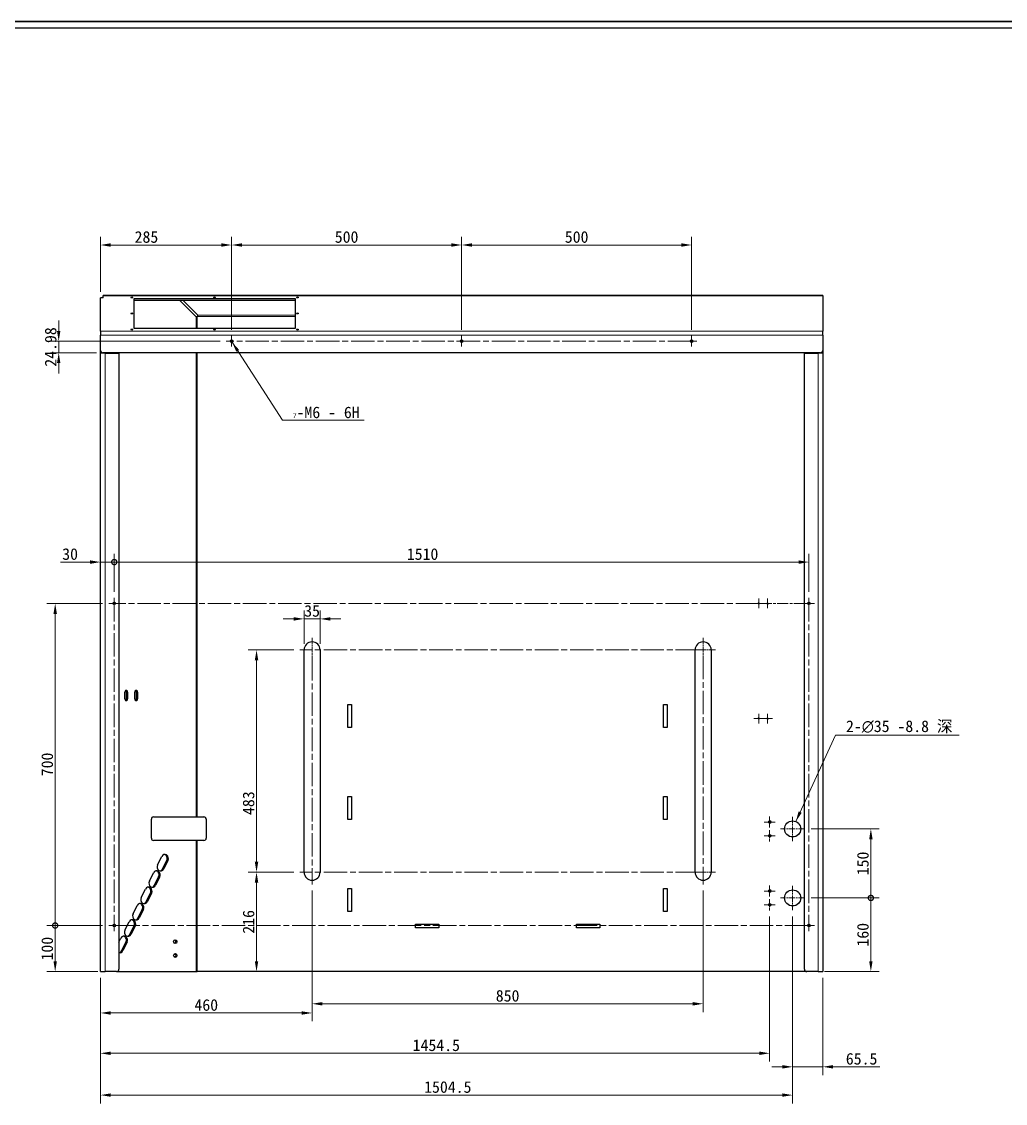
# Model space of a CAD drawing. Header units: millimetres. Extents: x 54 to 7520, y 49 to 5297.
# Drawn here: x 1832 to 3970, y 2945 to 5297 of the extents above; entities that cross this region are included whole.
import ezdxf
from ezdxf.enums import TextEntityAlignment as Align

# ---------------------------------------------------------------- set-up
doc = ezdxf.new("R2010")
doc.units = ezdxf.units.MM
doc.header["$LTSCALE"] = 9
doc.linetypes.add('CHAIN', pattern=[0.3543, 0.2362, -0.0295, 0.0591, -0.0295])
for name, color, linetype, lineweight, true_color in [('中心标记 (ISO)', 1, 'CHAIN', 18, 0xff0000), ('尺寸 (ISO)', 7, 'Continuous', 18, 0x008000), ('符号 (ISO)', 7, 'Continuous', 18, 0x008000)]:
    doc.layers.add(name, color=color, linetype=linetype, lineweight=lineweight, true_color=true_color)
for name, color, linetype, lineweight in [('可见 (ISO)', 7, 'Continuous', 25), ('可见窄的 (ISO)', 7, 'Continuous', 18), ('图框 (ISO)', 7, 'Continuous', 35)]:
    doc.layers.add(name, color=color, linetype=linetype, lineweight=lineweight)
doc.styles.get("Standard").update_dxf_attribs({"font": 'simfang.ttf'})
doc.styles.add('最新国标', font='simfang.ttf')
doc.dimstyles.new('默认 (GB)', dxfattribs={"dimscale": 9, "dimtxt": 2.8, "dimasz": 2.5, "dimexe": 2, "dimexo": 1.5, "dimgap": 0.5, "dimtad": 1, "dimtoh": 1, "dimdsep": 46, "dimtxsty": '最新国标', "dimcen": 0.09, "dimdle": 10, "dimclrd": 256, "dimclre": 256, "dimclrt": 256, "dimazin": 2, "dimtfac": 0.535714, "dimtdec": 3, "dimtmove": 0, "dimatfit": 3, "dimfxl": 0, "dimtolj": 1, "dimlwd": -1, "dimlwe": -1, "dimarcsym": 0})
doc.dimstyles.new('默认 (GB)$7', dxfattribs={"dimscale": 9, "dimtxt": 2.8, "dimasz": 2.5, "dimexe": 2, "dimexo": 1.5, "dimgap": 0.5, "dimtad": 1, "dimtoh": 1, "dimdsep": 46, "dimtxsty": '最新国标', "dimcen": 0.09, "dimdle": 10, "dimclrd": 256, "dimclre": 256, "dimclrt": 256, "dimazin": 2, "dimtfac": 0.535714, "dimtdec": 3, "dimtmove": 0, "dimatfit": 3, "dimfxl": 0, "dimtolj": 1, "dimlwd": -1, "dimlwe": -1, "dimarcsym": 0})

# ---------------------------------------------------------------- blocks, each defined once
blk = doc.blocks.new('图框 最新国标')
at = {"layer": '图框 (ISO)'}
blk.add_line((6, 588.5), (835.5, 588.5), dxfattribs=at)
at = {"layer": '图框 (ISO)', "color": 7, "linetype": 'Continuous', "lineweight": 25}
blk.add_line((18, 587), (834, 587), dxfattribs=at)
blk.add_line((18, 587), (834, 587), dxfattribs=at)
at = {"layer": '图框 (ISO)', "lineweight": 30}
blk.add_attdef('零件代号', text='', height=2.5, rotation=180, dxfattribs=at).set_placement((35.5, 583), align=Align.MIDDLE_CENTER)
blk = doc.blocks.new('*D7')
at = {"layer": 'Defpoints', "color": 0, "transparency": 16777216}
for p in [(2462.8, 3421.4), (2002.8, 3231.9), (2462.8, 3141.9)]:
    blk.add_point(p, dxfattribs=at)
at = {"layer": '尺寸 (ISO)', "color": 116, "true_color": 0x00803f, "transparency": 16777216}
for p, q in [((2462.8, 3407.9), (2462.8, 3123.9)), ((2002.8, 3218.4), (2002.8, 3123.9)), ((2025.3, 3141.9), (2440.3, 3141.9))]:
    blk.add_line(p, q, dxfattribs=at)
for points in [[(2025.3, 3145.6), (2025.3, 3138.1), (2002.8, 3141.9)], [(2440.3, 3145.6), (2440.3, 3138.1), (2462.8, 3141.9)]]:
    blk.add_solid(points, dxfattribs=at)
at = {"layer": '尺寸 (ISO)', "transparency": 16777216, "insert": (2232.8, 3159.1), "char_height": 25.2, "attachment_point": 5, "style": '最新国标'}
blk.add_mtext('\\A1;460', dxfattribs=at)
blk = doc.blocks.new('*D8')
at = {"layer": 'Defpoints', "color": 0, "transparency": 16777216}
for p in [(2462.8, 3421.4), (3312.8, 3421.4), (3312.8, 3161.9)]:
    blk.add_point(p, dxfattribs=at)
at = {"layer": '尺寸 (ISO)', "color": 116, "true_color": 0x00803f, "transparency": 16777216}
for p, q in [((2462.8, 3407.9), (2462.8, 3143.9)), ((3312.8, 3407.9), (3312.8, 3143.9)), ((2485.3, 3161.9), (3290.3, 3161.9))]:
    blk.add_line(p, q, dxfattribs=at)
for points in [[(2485.3, 3165.6), (2485.3, 3158.1), (2462.8, 3161.9)], [(3290.3, 3165.6), (3290.3, 3158.1), (3312.8, 3161.9)]]:
    blk.add_solid(points, dxfattribs=at)
at = {"layer": '尺寸 (ISO)', "transparency": 16777216, "insert": (2887.8, 3179.1), "char_height": 25.2, "attachment_point": 5, "style": '最新国标'}
blk.add_mtext('\\A1;850', dxfattribs=at)
blk = doc.blocks.new('*D9')
at = {"layer": 'Defpoints', "color": 0, "transparency": 16777216}
for p in [(3457.3, 3364.9), (2002.8, 3231.9), (3457.3, 3054.3)]:
    blk.add_point(p, dxfattribs=at)
at = {"layer": '尺寸 (ISO)', "color": 116, "true_color": 0x00803f, "transparency": 16777216}
for p, q in [((3457.3, 3351.4), (3457.3, 3036.3)), ((2002.8, 3218.4), (2002.8, 3036.3)), ((2025.3, 3054.3), (3434.8, 3054.3))]:
    blk.add_line(p, q, dxfattribs=at)
for points in [[(2025.3, 3058), (2025.3, 3050.5), (2002.8, 3054.3)], [(3434.8, 3058), (3434.8, 3050.5), (3457.3, 3054.3)]]:
    blk.add_solid(points, dxfattribs=at)
at = {"layer": '尺寸 (ISO)', "transparency": 16777216, "insert": (2732.8, 3071.6), "char_height": 25.2, "attachment_point": 5, "style": '最新国标'}
blk.add_mtext('\\A1;1454.5', dxfattribs=at)
blk = doc.blocks.new('*D10')
at = {"layer": 'Defpoints', "color": 0, "transparency": 16777216}
for p in [(3507.3, 3365.4), (2002.8, 3231.9), (3507.3, 2963.4)]:
    blk.add_point(p, dxfattribs=at)
at = {"layer": '尺寸 (ISO)', "color": 116, "true_color": 0x00803f, "transparency": 16777216}
for p, q in [((3507.3, 3351.9), (3507.3, 2945.4)), ((2002.8, 3218.4), (2002.8, 2945.4)), ((2025.3, 2963.4), (3484.8, 2963.4))]:
    blk.add_line(p, q, dxfattribs=at)
for points in [[(2025.3, 2967.2), (2025.3, 2959.7), (2002.8, 2963.4)], [(3484.8, 2967.2), (3484.8, 2959.7), (3507.3, 2963.4)]]:
    blk.add_solid(points, dxfattribs=at)
at = {"layer": '尺寸 (ISO)', "transparency": 16777216, "insert": (2757.8, 2980.8), "char_height": 25.2, "attachment_point": 5, "style": '最新国标'}
blk.add_mtext('\\A1;1504.5', dxfattribs=at)
blk = doc.blocks.new('*D11')
at = {"layer": 'Defpoints', "color": 0, "transparency": 16777216}
for p in [(2342.1, 3930.9), (2436.3, 3930.9), (2436.3, 3447.9)]:
    blk.add_point(p, dxfattribs=at)
at = {"layer": '尺寸 (ISO)', "color": 116, "true_color": 0x00803f, "transparency": 16777216}
for p, q in [((2422.8, 3930.9), (2324.1, 3930.9)), ((2342.1, 3470.4), (2342.1, 3908.4)), ((2422.8, 3447.9), (2324.1, 3447.9))]:
    blk.add_line(p, q, dxfattribs=at)
for points in [[(2338.3, 3908.4), (2345.8, 3908.4), (2342.1, 3930.9)], [(2338.3, 3470.4), (2345.8, 3470.4), (2342.1, 3447.9)]]:
    blk.add_solid(points, dxfattribs=at)
at = {"layer": '尺寸 (ISO)', "transparency": 16777216, "insert": (2324.8, 3597.9), "char_height": 25.2, "attachment_point": 5, "rotation": 90, "style": '最新国标'}
blk.add_mtext('\\A1;483', dxfattribs=at)
blk = doc.blocks.new('*D12')
at = {"layer": 'Defpoints', "color": 0, "transparency": 16777216}
for p in [(2480.3, 3998.4), (2445.3, 3930.9), (2480.3, 3930.9)]:
    blk.add_point(p, dxfattribs=at)
at = {"layer": '尺寸 (ISO)', "color": 116, "true_color": 0x00803f, "transparency": 16777216}
for p, q in [((2422.8, 3998.4), (2400.3, 3998.4)), ((2445.3, 3944.4), (2445.3, 4016.4)), ((2445.3, 3998.4), (2480.3, 3998.4)), ((2480.3, 3944.4), (2480.3, 4016.4)), ((2502.8, 3998.4), (2525.3, 3998.4))]:
    blk.add_line(p, q, dxfattribs=at)
for points in [[(2422.8, 4002.1), (2422.8, 3994.6), (2445.3, 3998.4)], [(2502.8, 4002.1), (2502.8, 3994.6), (2480.3, 3998.4)]]:
    blk.add_solid(points, dxfattribs=at)
at = {"layer": '尺寸 (ISO)', "transparency": 16777216, "insert": (2462.8, 4015.6), "char_height": 25.2, "attachment_point": 5, "style": '最新国标'}
blk.add_mtext('\\A1;35', dxfattribs=at)
blk = doc.blocks.new('_DotSmall')
at = {"color": 0, "linetype": 'ByBlock', "const_width": 0.5}
blk.add_lwpolyline([(-0.0625, 0, 1), (0.0625, 0, 1)], format="xyb", close=True, dxfattribs=at)
blk = doc.blocks.new('*D21')
at = {"layer": 'Defpoints', "color": 0, "transparency": 16777216}
for p in [(3533.8, 3391.9), (3677.3, 3391.9), (3562.8, 3231.9)]:
    blk.add_point(p, dxfattribs=at)
at = {"layer": '尺寸 (ISO)', "color": 116, "true_color": 0x00803f, "transparency": 16777216}
for p, q in [((3547.3, 3391.9), (3695.3, 3391.9)), ((3677.3, 3254.4), (3677.3, 3391.9)), ((3576.3, 3231.9), (3695.3, 3231.9))]:
    blk.add_line(p, q, dxfattribs=at)
blk.add_solid([(3673.6, 3254.4), (3681.1, 3254.4), (3677.3, 3231.9)], dxfattribs=at)
at = {"layer": '尺寸 (ISO)', "color": 116, "true_color": 0x00803f, "transparency": 16777216, "xscale": 22.5, "yscale": 22.5, "zscale": 22.5, "rotation": 90}
blk.add_blockref('_DotSmall', (3677.3, 3391.9), dxfattribs=at)
at = {"layer": '尺寸 (ISO)', "transparency": 16777216, "insert": (3660.1, 3311.9), "char_height": 25.2, "attachment_point": 5, "rotation": 90, "style": '最新国标'}
blk.add_mtext('\\A1;160', dxfattribs=at)
blk = doc.blocks.new('*D23')
at = {"layer": 'Defpoints', "color": 0, "transparency": 16777216}
for p in [(3533.8, 3541.9), (3677.3, 3541.9), (3533.8, 3391.9)]:
    blk.add_point(p, dxfattribs=at)
at = {"layer": '尺寸 (ISO)', "color": 116, "true_color": 0x00803f, "transparency": 16777216}
for p, q in [((3547.3, 3541.9), (3695.3, 3541.9)), ((3677.3, 3391.9), (3677.3, 3519.4)), ((3547.3, 3391.9), (3695.3, 3391.9))]:
    blk.add_line(p, q, dxfattribs=at)
blk.add_solid([(3673.6, 3519.4), (3681.1, 3519.4), (3677.3, 3541.9)], dxfattribs=at)
at = {"layer": '尺寸 (ISO)', "color": 116, "true_color": 0x00803f, "transparency": 16777216, "xscale": 22.5, "yscale": 22.5, "zscale": 22.5, "rotation": 270}
blk.add_blockref('_DotSmall', (3677.3, 3391.9), dxfattribs=at)
at = {"layer": '尺寸 (ISO)', "transparency": 16777216, "insert": (3660.1, 3466.9), "char_height": 25.2, "attachment_point": 5, "rotation": 90, "style": '最新国标'}
blk.add_mtext('\\A1;150', dxfattribs=at)
blk = doc.blocks.new('*D24')
at = {"layer": 'Defpoints', "color": 0, "transparency": 16777216}
for p in [(3507.3, 3365.4), (3572.8, 3231.9), (3572.8, 3024.9)]:
    blk.add_point(p, dxfattribs=at)
at = {"layer": '尺寸 (ISO)', "color": 116, "true_color": 0x00803f, "transparency": 16777216}
for p, q in [((3507.3, 3351.9), (3507.3, 3006.9)), ((3572.8, 3218.4), (3572.8, 3006.9)), ((3484.8, 3024.9), (3462.3, 3024.9)), ((3507.3, 3024.9), (3572.8, 3024.9)), ((3595.3, 3024.9), (3696.5, 3024.9))]:
    blk.add_line(p, q, dxfattribs=at)
for points in [[(3484.8, 3028.6), (3484.8, 3021.1), (3507.3, 3024.9)], [(3595.3, 3028.6), (3595.3, 3021.1), (3572.8, 3024.9)]]:
    blk.add_solid(points, dxfattribs=at)
at = {"layer": '尺寸 (ISO)', "transparency": 16777216, "insert": (3657.2, 3042.2), "char_height": 25.2, "attachment_point": 5, "style": '最新国标'}
blk.add_mtext('\\A1;65.5', dxfattribs=at)
blk = doc.blocks.new('*D51')
at = {"layer": 'Defpoints', "color": 0, "transparency": 16777216}
for p in [(2787.8, 4811), (2287.8, 4613.4), (2787.8, 4613.4)]:
    blk.add_point(p, dxfattribs=at)
at = {"layer": '尺寸 (ISO)', "color": 116, "true_color": 0x00803f, "transparency": 16777216}
for p, q in [((2287.8, 4626.9), (2287.8, 4829)), ((2787.8, 4626.9), (2787.8, 4829)), ((2310.3, 4811), (2765.3, 4811))]:
    blk.add_line(p, q, dxfattribs=at)
for points in [[(2310.3, 4814.8), (2310.3, 4807.3), (2287.8, 4811)], [(2765.3, 4814.8), (2765.3, 4807.3), (2787.8, 4811)]]:
    blk.add_solid(points, dxfattribs=at)
at = {"layer": '尺寸 (ISO)', "transparency": 16777216, "insert": (2537.8, 4828.3), "char_height": 25.2, "attachment_point": 5, "style": '最新国标'}
blk.add_mtext('\\A1;500', dxfattribs=at)
blk = doc.blocks.new('*D52')
at = {"layer": 'Defpoints', "color": 0, "transparency": 16777216}
for p in [(3287.8, 4811), (2787.8, 4624), (3287.8, 4613.4)]:
    blk.add_point(p, dxfattribs=at)
at = {"layer": '尺寸 (ISO)', "color": 116, "true_color": 0x00803f, "transparency": 16777216}
for p, q in [((2787.8, 4637.5), (2787.8, 4829)), ((3287.8, 4626.9), (3287.8, 4829)), ((2810.3, 4811), (3265.3, 4811))]:
    blk.add_line(p, q, dxfattribs=at)
for points in [[(2810.3, 4814.8), (2810.3, 4807.3), (2787.8, 4811)], [(3265.3, 4814.8), (3265.3, 4807.3), (3287.8, 4811)]]:
    blk.add_solid(points, dxfattribs=at)
at = {"layer": '尺寸 (ISO)', "transparency": 16777216, "insert": (3037.8, 4828.3), "char_height": 25.2, "attachment_point": 5, "style": '最新国标'}
blk.add_mtext('\\A1;500', dxfattribs=at)
blk = doc.blocks.new('*D53')
at = {"layer": 'Defpoints', "color": 0, "transparency": 16777216}
for p in [(2287.8, 4811), (2002.8, 4696.1), (2287.8, 4613.4)]:
    blk.add_point(p, dxfattribs=at)
at = {"layer": '尺寸 (ISO)', "color": 116, "true_color": 0x00803f, "transparency": 16777216}
for p, q in [((2002.8, 4709.6), (2002.8, 4829)), ((2287.8, 4626.9), (2287.8, 4829)), ((2025.3, 4811), (2265.3, 4811))]:
    blk.add_line(p, q, dxfattribs=at)
for points in [[(2025.3, 4814.8), (2025.3, 4807.3), (2002.8, 4811)], [(2265.3, 4814.8), (2265.3, 4807.3), (2287.8, 4811)]]:
    blk.add_solid(points, dxfattribs=at)
at = {"layer": '尺寸 (ISO)', "transparency": 16777216, "insert": (2102.8, 4828.3), "char_height": 25.2, "attachment_point": 5, "style": '最新国标'}
blk.add_mtext('\\A1;285', dxfattribs=at)
blk = doc.blocks.new('*D54')
at = {"layer": 'Defpoints', "color": 0, "transparency": 16777216}
for p in [(2276.4, 4601.9), (1912.1, 4576.9), (2007.8, 4576.9)]:
    blk.add_point(p, dxfattribs=at)
at = {"layer": '尺寸 (ISO)', "color": 116, "true_color": 0x00803f, "transparency": 16777216}
for p, q in [((1912.1, 4624.4), (1912.1, 4646.9)), ((2262.9, 4601.9), (1894.1, 4601.9)), ((1912.1, 4601.9), (1912.1, 4576.9)), ((1994.3, 4576.9), (1894.1, 4576.9)), ((1912.1, 4554.4), (1912.1, 4531.9))]:
    blk.add_line(p, q, dxfattribs=at)
for points in [[(1908.3, 4624.4), (1915.8, 4624.4), (1912.1, 4601.9)], [(1908.3, 4554.4), (1915.8, 4554.4), (1912.1, 4576.9)]]:
    blk.add_solid(points, dxfattribs=at)
at = {"layer": '尺寸 (ISO)', "transparency": 16777216, "insert": (1894.7, 4589.4), "char_height": 25.2, "attachment_point": 5, "rotation": 90, "style": '最新国标'}
blk.add_mtext('\\A1;24.98', dxfattribs=at)
blk = doc.blocks.new('*D87')
at = {"layer": 'Defpoints', "color": 0, "transparency": 16777216}
for p in [(1904.4, 3331.9), (2020.8, 3331.9), (2010.3, 3231.9)]:
    blk.add_point(p, dxfattribs=at)
at = {"layer": '尺寸 (ISO)', "color": 116, "true_color": 0x00803f, "transparency": 16777216}
for p, q in [((2007.3, 3331.9), (1886.4, 3331.9)), ((1904.4, 3254.4), (1904.4, 3331.9)), ((1996.8, 3231.9), (1886.4, 3231.9))]:
    blk.add_line(p, q, dxfattribs=at)
blk.add_solid([(1900.7, 3254.4), (1908.2, 3254.4), (1904.4, 3231.9)], dxfattribs=at)
at = {"layer": '尺寸 (ISO)', "color": 116, "true_color": 0x00803f, "transparency": 16777216, "xscale": 22.5, "yscale": 22.5, "zscale": 22.5, "rotation": 90}
blk.add_blockref('_DotSmall', (1904.4, 3331.9), dxfattribs=at)
at = {"layer": '尺寸 (ISO)', "transparency": 16777216, "insert": (1887.2, 3281.7), "char_height": 25.2, "attachment_point": 5, "rotation": 90, "style": '最新国标'}
blk.add_mtext('\\A1;100', dxfattribs=at)
blk = doc.blocks.new('*D88')
at = {"layer": 'Defpoints', "color": 0, "transparency": 16777216}
for p in [(1904.4, 4031.9), (2020.8, 4031.9), (2020.8, 3331.9)]:
    blk.add_point(p, dxfattribs=at)
at = {"layer": '尺寸 (ISO)', "color": 116, "true_color": 0x00803f, "transparency": 16777216}
for p, q in [((2007.3, 4031.9), (1886.4, 4031.9)), ((1904.4, 3331.9), (1904.4, 4009.4)), ((2007.3, 3331.9), (1886.4, 3331.9))]:
    blk.add_line(p, q, dxfattribs=at)
blk.add_solid([(1900.7, 4009.4), (1908.2, 4009.4), (1904.4, 4031.9)], dxfattribs=at)
at = {"layer": '尺寸 (ISO)', "color": 116, "true_color": 0x00803f, "transparency": 16777216, "xscale": 22.5, "yscale": 22.5, "zscale": 22.5, "rotation": 270}
blk.add_blockref('_DotSmall', (1904.4, 3331.9), dxfattribs=at)
at = {"layer": '尺寸 (ISO)', "transparency": 16777216, "insert": (1887.2, 3682.1), "char_height": 25.2, "attachment_point": 5, "rotation": 90, "style": '最新国标'}
blk.add_mtext('\\A1;700', dxfattribs=at)
blk = doc.blocks.new('*D89')
at = {"layer": 'Defpoints', "color": 0, "transparency": 16777216}
for p in [(2002.8, 4575.9), (2032.8, 4121.9), (2032.8, 4043.9)]:
    blk.add_point(p, dxfattribs=at)
at = {"layer": '尺寸 (ISO)', "color": 116, "true_color": 0x00803f, "transparency": 16777216}
for p, q in [((2032.8, 4057.4), (2032.8, 4139.9)), ((1980.3, 4121.9), (1916, 4121.9)), ((2032.8, 4121.9), (2002.8, 4121.9)), ((2032.8, 4121.9), (2077.8, 4121.9))]:
    blk.add_line(p, q, dxfattribs=at)
blk.add_solid([(1980.3, 4125.6), (1980.3, 4118.1), (2002.8, 4121.9)], dxfattribs=at)
at = {"layer": '尺寸 (ISO)', "color": 116, "true_color": 0x00803f, "transparency": 16777216, "xscale": 22.5, "yscale": 22.5, "zscale": 22.5, "rotation": 180}
blk.add_blockref('_DotSmall', (2032.8, 4121.9), dxfattribs=at)
at = {"layer": '尺寸 (ISO)', "transparency": 16777216, "insert": (1936.9, 4139.1), "char_height": 25.2, "attachment_point": 5, "style": '最新国标'}
blk.add_mtext('\\A1;30', dxfattribs=at)
blk = doc.blocks.new('*D90')
at = {"layer": 'Defpoints', "color": 0, "transparency": 16777216}
for p in [(3542.8, 4121.9), (2032.8, 4043.9), (3542.8, 4043.9)]:
    blk.add_point(p, dxfattribs=at)
at = {"layer": '尺寸 (ISO)', "color": 116, "true_color": 0x00803f, "transparency": 16777216}
for p, q in [((2032.8, 4057.4), (2032.8, 4139.9)), ((3542.8, 4057.4), (3542.8, 4139.9)), ((2032.8, 4121.9), (3520.3, 4121.9))]:
    blk.add_line(p, q, dxfattribs=at)
blk.add_solid([(3520.3, 4125.6), (3520.3, 4118.1), (3542.8, 4121.9)], dxfattribs=at)
at = {"layer": '尺寸 (ISO)', "color": 116, "true_color": 0x00803f, "transparency": 16777216, "xscale": 22.5, "yscale": 22.5, "zscale": 22.5, "rotation": 180}
blk.add_blockref('_DotSmall', (2032.8, 4121.9), dxfattribs=at)
at = {"layer": '尺寸 (ISO)', "transparency": 16777216, "insert": (2703, 4139.1), "char_height": 25.2, "attachment_point": 5, "style": '最新国标'}
blk.add_mtext('\\A1;1510', dxfattribs=at)
blk = doc.blocks.new('*D122')
at = {"layer": 'Defpoints', "color": 0, "transparency": 16777216}
for p in [(2342.1, 3447.9), (2436.3, 3447.9), (2342.1, 3231.9)]:
    blk.add_point(p, dxfattribs=at)
at = {"layer": '尺寸 (ISO)', "color": 116, "true_color": 0x00803f, "transparency": 16777216}
for p, q in [((2422.8, 3447.9), (2324.1, 3447.9)), ((2342.1, 3254.4), (2342.1, 3425.4))]:
    blk.add_line(p, q, dxfattribs=at)
for points in [[(2338.3, 3425.4), (2345.8, 3425.4), (2342.1, 3447.9)], [(2338.3, 3254.4), (2345.8, 3254.4), (2342.1, 3231.9)]]:
    blk.add_solid(points, dxfattribs=at)
at = {"layer": '尺寸 (ISO)', "transparency": 16777216, "insert": (2324.8, 3339.9), "char_height": 25.2, "attachment_point": 5, "rotation": 90, "style": '最新国标'}
blk.add_mtext('\\A1;216', dxfattribs=at)

msp = doc.modelspace()

# ---------------------------------------------------------------- linework, layer by layer
at = {"layer": '中心标记 (ISO)', "ltscale": 2.829405}
for p, q in [((2287.8228, 4613.3581), (2287.8228, 4590.4411)), ((2787.8228, 4613.3581), (2787.8228, 4590.4411)), ((3287.8228, 4613.3581), (3287.8228, 4590.4411)), ((2799.2813, 4601.8996), (2776.3643, 4601.8996)), ((3299.2813, 4601.8996), (3276.3643, 4601.8996))]:
    msp.add_line(p, q, dxfattribs=at)
at = {"layer": '中心标记 (ISO)', "ltscale": 23.990969}
for p, q in [((3287.1054, 4601.8996), (2276.3643, 4601.8996)), ((2032.8228, 4043.8996), (2032.8228, 3327.6334)), ((3542.8229, 4043.8996), (3542.8229, 3339.6488)), ((3434.6459, 4031.8996), (2020.8228, 4031.8996)), ((3304.0455, 3930.8996), (2436.3229, 3930.8996)), ((2462.8229, 3915.2656), (2462.8229, 3421.3996)), ((3312.8229, 3918.5042), (3312.8229, 3421.3996)), ((3304.0455, 3447.8996), (2436.3229, 3447.8996)), ((3541.5698, 3331.8996), (2020.8228, 3331.8996))]:
    msp.add_line(p, q, dxfattribs=at)
at = {"layer": '中心标记 (ISO)', "ltscale": 2.592717}
for p, q in [((3444.1229, 4031.8996), (3423.1229, 4031.8996)), ((3433.6229, 4042.3996), (3433.6229, 4021.3996)), ((3452.8229, 4042.3996), (3452.8229, 4021.3996)), ((3433.6229, 3792.3996), (3433.6229, 3771.3996)), ((3452.8229, 3792.3996), (3452.8229, 3771.3996)), ((3444.1229, 3781.8996), (3423.1229, 3781.8996)), ((3463.3229, 3781.8996), (3442.3229, 3781.8996))]:
    msp.add_line(p, q, dxfattribs=at)
at = {"layer": '中心标记 (ISO)', "ltscale": 11.314158}
msp.add_line((3533.9604, 4031.8996), (3442.3229, 4031.8996), dxfattribs=at)
at = {"layer": '中心标记 (ISO)', "ltscale": 2.96312}
for p, q in [((3554.8229, 4031.8996), (3530.8229, 4031.8996)), ((3469.3229, 3556.8996), (3445.3229, 3556.8996)), ((3457.3229, 3568.8996), (3457.3229, 3544.8996)), ((3469.3229, 3526.8996), (3445.3229, 3526.8996)), ((3457.3229, 3538.8996), (3457.3229, 3514.8996)), ((3457.3229, 3418.8996), (3457.3229, 3394.8996)), ((3469.3229, 3406.8996), (3445.3229, 3406.8996)), ((3457.3229, 3388.8996), (3457.3229, 3364.8996)), ((3469.3229, 3376.8996), (3445.3229, 3376.8996)), ((2032.8228, 3343.8996), (2032.8228, 3319.8996)), ((3542.8229, 3343.8996), (3542.8229, 3319.8996)), ((3554.8229, 3331.8996), (3530.8229, 3331.8996))]:
    msp.add_line(p, q, dxfattribs=at)
at = {"layer": '中心标记 (ISO)', "ltscale": 6.049807}
for p, q in [((2462.8229, 3957.3996), (2462.8229, 3908.3996)), ((3312.8229, 3957.3996), (3312.8229, 3908.3996))]:
    msp.add_line(p, q, dxfattribs=at)
at = {"layer": '中心标记 (ISO)', "ltscale": 6.543677}
for p, q in [((3339.3229, 3930.8996), (3286.3229, 3930.8996)), ((3507.3229, 3568.3996), (3507.3229, 3515.3996)), ((3533.8229, 3541.8996), (3480.8229, 3541.8996)), ((3339.3229, 3447.8996), (3286.3229, 3447.8996)), ((3507.3229, 3418.3996), (3507.3229, 3365.3996)), ((3533.8229, 3391.8996), (3480.8229, 3391.8996))]:
    msp.add_line(p, q, dxfattribs=at)
at = {"layer": '可见 (ISO)'}
for p, q in [((2002.8228, 4623.9576), (2002.8228, 4696.0601)), ((2008.8228, 4696.0601), (2002.8228, 4696.0601)), ((2008.8228, 4701.8998), (3572.8229, 4701.8998)), ((2008.8228, 4701.8998), (2008.8228, 4700.5601)), ((2008.8228, 4696.0601), (2008.8228, 4700.5601)), ((2075.8228, 4629.7588), (2075.8228, 4694.7588)), ((2075.8228, 4694.7588), (2425.8228, 4694.7588)), ((2425.8228, 4690.4287), (2075.8228, 4690.4287)), ((2210.8484, 4654.8835), (2175.3032, 4690.4287)), ((2214.3839, 4658.4191), (2182.3742, 4690.4287)), ((2425.8228, 4694.7588), (2425.8228, 4629.7588)), ((3572.8229, 4700.5601), (3572.8229, 4701.8998)), ((3572.8229, 4700.5601), (3572.8229, 4623.9576)), ((2214.3839, 4655.9191), (2213.3484, 4655.9191)), ((2213.3484, 4655.9191), (2213.3484, 4654.8835)), ((2214.3839, 4655.9191), (2214.3839, 4658.4191)), ((2213.3484, 4654.8835), (2210.8484, 4654.8835)), ((2002.8228, 4623.9576), (2002.8228, 4615.2973)), ((2002.8228, 4581.9188), (2002.8228, 4615.2973)), ((2425.8228, 4629.7588), (2075.8228, 4629.7588)), ((3572.8229, 4615.2973), (3572.8229, 4623.9576)), ((3572.8229, 4615.2973), (3572.8229, 4581.9188)), ((2002.8228, 4580.8998), (2002.8228, 4581.9188)), ((2002.8228, 4575.8998), (2002.8228, 4580.8998)), ((2002.8228, 4580.8998), (2002.9277, 4580.8998)), ((2012.8228, 4575.8998), (2002.8228, 4575.8998)), ((2002.8228, 3231.8996), (2002.8228, 4575.8998)), ((2007.8228, 4576.9188), (2007.8228, 4575.8998)), ((3567.8229, 4576.9188), (2007.8228, 4576.9188)), ((2012.8228, 4575.8998), (2042.8228, 4575.8998)), ((2042.8228, 4575.8998), (2042.8228, 3236.8996)), ((3532.8229, 4575.9191), (3562.8229, 4575.9191)), ((3532.8229, 3236.8996), (3532.8229, 4575.9191)), ((3560.3229, 4575.9191), (3560.3229, 4576.9188)), ((3572.8229, 4575.9191), (3562.8229, 4575.9191)), ((3567.8229, 4575.9191), (3567.8229, 4576.9188)), ((3572.7219, 4580.9191), (3572.8229, 4580.9191)), ((3572.8229, 4581.9188), (3572.8229, 4580.9191)), ((3572.8229, 4580.9191), (3572.8229, 4575.9191)), ((3572.8229, 4575.9191), (3572.8229, 3231.8996)), ((2445.3229, 3447.8996), (2445.3229, 3930.8996)), ((2480.3229, 3930.8996), (2480.3229, 3447.8996)), ((3295.3229, 3447.8996), (3295.3229, 3930.8996)), ((3330.3229, 3930.8996), (3330.3229, 3447.8996)), ((2055.7891, 3824.3996), (2055.7891, 3839.3996)), ((2059.3513, 3824.3996), (2059.3513, 3839.3996)), ((2061.8513, 3839.3996), (2061.8513, 3824.3996)), ((2077.4397, 3824.3996), (2077.4397, 3839.3996)), ((2081.0019, 3824.3996), (2081.0019, 3839.3996)), ((2083.5019, 3839.3996), (2083.5019, 3824.3996)), ((2540.8229, 3762.3996), (2540.8229, 3812.3996)), ((2540.8229, 3812.3996), (2548.8229, 3812.3996)), ((2548.8229, 3812.3996), (2548.8229, 3762.3996)), ((3226.8229, 3762.3996), (3226.8229, 3812.3996)), ((3226.8229, 3812.3996), (3234.8229, 3812.3996)), ((3234.8229, 3812.3996), (3234.8229, 3762.3996)), ((2548.8229, 3762.3996), (2540.8229, 3762.3996)), ((3234.8229, 3762.3996), (3226.8229, 3762.3996)), ((2540.8229, 3562.3996), (2540.8229, 3612.3996)), ((2540.8229, 3612.3996), (2548.8229, 3612.3996)), ((2548.8229, 3612.3996), (2548.8229, 3562.3996)), ((3226.8229, 3562.3996), (3226.8229, 3612.3996)), ((3226.8229, 3612.3996), (3234.8229, 3612.3996)), ((3234.8229, 3612.3996), (3234.8229, 3562.3996)), ((2113.5759, 3521.8996), (2113.5759, 3562.8996)), ((2117.9061, 3567.8996), (2210.8484, 3567.8996)), ((2210.8484, 3567.8996), (2213.3484, 3567.8996)), ((2213.3484, 3567.8996), (2227.8229, 3567.8996)), ((2232.8229, 3562.8996), (2232.8229, 3521.8996)), ((2548.8229, 3562.3996), (2540.8229, 3562.3996)), ((3234.8229, 3562.3996), (3226.8229, 3562.3996)), ((2210.8484, 3516.8996), (2117.9061, 3516.8996)), ((2213.3484, 3516.8996), (2210.8484, 3516.8996)), ((2227.8229, 3516.8996), (2213.3484, 3516.8996)), ((2126.9814, 3463.9348), (2136.0747, 3482.1213)), ((2137.9814, 3454.9348), (2147.0747, 3473.1213)), ((2149.5747, 3473.1213), (2140.4814, 3454.9348)), ((2109.2279, 3428.4277), (2118.3211, 3446.6143)), ((2120.2279, 3419.4277), (2129.3211, 3437.6143)), ((2131.8211, 3437.6143), (2122.7279, 3419.4277)), ((2091.4743, 3392.9207), (2100.5676, 3411.1072)), ((2540.8229, 3362.3996), (2540.8229, 3412.3996)), ((2540.8229, 3412.3996), (2548.8229, 3412.3996)), ((2548.8229, 3412.3996), (2548.8229, 3362.3996)), ((3226.8229, 3362.3996), (3226.8229, 3412.3996)), ((3226.8229, 3412.3996), (3234.8229, 3412.3996)), ((3234.8229, 3412.3996), (3234.8229, 3362.3996)), ((2102.4743, 3383.9207), (2111.5676, 3402.1072)), ((2114.0676, 3402.1072), (2104.9743, 3383.9207)), ((2073.7208, 3357.4136), (2082.8141, 3375.6002)), ((2084.7208, 3348.4136), (2093.8141, 3366.6002)), ((2096.3141, 3366.6002), (2087.2208, 3348.4136)), ((2548.8229, 3362.3996), (2540.8229, 3362.3996)), ((3234.8229, 3362.3996), (3226.8229, 3362.3996)), ((2055.9673, 3321.9066), (2065.0606, 3340.0931)), ((2066.9673, 3312.9066), (2076.0606, 3331.0931)), ((2078.5606, 3331.0931), (2069.4673, 3312.9066)), ((2687.3229, 3326.8996), (2687.3229, 3334.8996)), ((2687.3229, 3334.8996), (2738.3229, 3334.8996)), ((2738.3229, 3326.8996), (2687.3229, 3326.8996)), ((2738.3229, 3334.8996), (2738.3229, 3326.8996)), ((3037.3229, 3326.8996), (3037.3229, 3334.8996)), ((3037.3229, 3334.8996), (3088.3229, 3334.8996)), ((3088.3229, 3326.8996), (3037.3229, 3326.8996)), ((3088.3229, 3334.8996), (3088.3229, 3326.8996)), ((2042.8228, 3295.6175), (2047.307, 3304.5861)), ((2049.2138, 3277.3996), (2058.307, 3295.5861)), ((2060.807, 3295.5861), (2051.7138, 3277.3996)), ((2002.8228, 3231.8996), (2012.8228, 3231.8996)), ((2037.8228, 3231.8996), (2012.8228, 3231.8996)), ((2037.8228, 3231.8996), (2210.8484, 3231.8996)), ((2210.8484, 3231.8996), (2213.3484, 3231.8996)), ((3537.8229, 3231.8996), (2213.3484, 3231.8996)), ((3562.8229, 3231.8996), (3537.8229, 3231.8996)), ((3562.8229, 3231.8996), (3572.8229, 3231.8996))]:
    msp.add_line(p, q, dxfattribs=at)
for centre, radius in [((2287.8228, 4601.8996), 2.4585), ((2787.8228, 4601.8996), 2.4585), ((3287.8228, 4601.8996), 2.4585), ((2032.8228, 4031.8996), 2.4585), ((3433.6229, 4031.8996), 1.2295), ((3452.8229, 4031.8996), 1.2295), ((3542.8229, 4031.8996), 2.4585), ((3433.6229, 3781.8996), 1.2295), ((3452.8229, 3781.8996), 1.2295), ((3457.3229, 3556.8996), 2.4585), ((3507.3229, 3541.8996), 17.5), ((3457.3229, 3526.8996), 2.4585), ((3457.3229, 3406.8996), 2.4585), ((3507.3229, 3391.8996), 17.5), ((3457.3229, 3376.8996), 2.4585), ((2032.8228, 3331.8996), 2.4585), ((3542.8229, 3331.8996), 2.4585)]:
    msp.add_circle(centre, radius, dxfattribs=at)
for centre, radius, start, end in [((2007.8228, 4581.9188), 5, 180, 270), ((3567.8229, 4581.9188), 5, 270, 0), ((2462.8229, 3930.8996), 17.5, 0, 180), ((3312.8229, 3930.8996), 17.5, 0, 180), ((2227.8229, 3562.8996), 5, 0, 90), ((2227.8229, 3521.8996), 5, 270, 0), ((2462.8229, 3447.8996), 17.5, 180, 0), ((3312.8229, 3447.8996), 17.5, 180, 0), ((2037.8228, 3236.8996), 5, 270, 0), ((3537.8229, 3236.8996), 5, 180, 270)]:
    msp.add_arc(centre, radius, start, end, dxfattribs=at)
for centre, major_axis, ratio in [((2070.8228, 4697.2588), (2.067, 0), 0.5), ((2250.8228, 4697.2588), (2.067, 0), 0.5), ((2430.8228, 4697.2588), (2.067, 0), 0.5), ((2070.8228, 4662.2588), (2.067, 0), 0.5), ((2430.8228, 4662.2588), (2.067, 0), 0.5), ((2070.8228, 4627.2588), (2.067, 0), 0.5), ((2250.8228, 4627.2588), (2.067, 0), 0.5), ((2430.8228, 4627.2588), (2.067, 0), 0.5), ((2165.5375, 3296.8996), (0, 4.188), 0.866025404), ((2165.5375, 3266.8996), (0, 4.188), 0.866025404)]:
    msp.add_ellipse(centre, major_axis=major_axis, ratio=ratio, dxfattribs=at)
for centre, major_axis, start_param, end_param in [((2058.8202, 3839.3996), (0, 3.5), 4.71238898, 7.853981634), ((2056.3202, 3839.3996), (0, 3.5), 4.71238898, 5.858105981), ((2080.4708, 3839.3996), (0, 3.5), 4.71238898, 7.853981634), ((2077.9708, 3839.3996), (0, 3.5), 4.71238898, 5.858105981), ((2058.8202, 3824.3996), (0, -3.5), 4.71238898, 7.853981634), ((2056.3202, 3824.3996), (0, 3.5), 3.566671979, 4.71238898), ((2080.4708, 3824.3996), (0, -3.5), 4.71238898, 7.853981634), ((2077.9708, 3824.3996), (0, 3.5), 3.566671979, 4.71238898), ((2117.9061, 3562.8996), (0, 5), 0, 1.570796327), ((2117.9061, 3521.8996), (0, -5), 4.71238898, 6.283185307), ((2142.8247, 3477.6213), (0, 9), 4.188790205, 7.330382858), ((2140.3247, 3477.6213), (0, 9), 4.188790205, 6.122114673), ((2133.7314, 3459.4348), (0, -9), 4.188790205, 7.330382858), ((2125.0711, 3442.1143), (0, 9), 4.188790205, 7.330382858), ((2122.5711, 3442.1143), (0, 9), 4.188790205, 6.122114673), ((2131.2314, 3459.4348), (0, -9), 0.161070635, 1.047197551), ((2107.3176, 3406.6072), (0, 9), 4.188790205, 7.330382858), ((2104.8176, 3406.6072), (0, 9), 4.188790205, 6.122114673), ((2115.9779, 3423.9277), (0, -9), 4.188790205, 7.330382858), ((2113.4779, 3423.9277), (0, -9), 0.161070635, 1.047197551), ((2098.2243, 3388.4207), (0, -9), 4.188790205, 7.330382858), ((2089.5641, 3371.1002), (0, 9), 4.188790205, 7.330382858), ((2087.0641, 3371.1002), (0, 9), 4.188790205, 6.122114673), ((2095.7243, 3388.4207), (0, -9), 0.161070635, 1.047197551), ((2071.8106, 3335.5931), (0, 9), 4.188790205, 7.330382858), ((2069.3106, 3335.5931), (0, 9), 4.188790205, 6.122114673), ((2080.4708, 3352.9136), (0, -9), 4.188790205, 7.330382858), ((2077.9708, 3352.9136), (0, -9), 0.161070635, 1.047197551), ((2062.7173, 3317.4066), (0, -9), 4.188790205, 7.330382858), ((2054.057, 3300.0861), (0, 9), 4.188790205, 7.330382858), ((2051.557, 3300.0861), (0, 9), 4.188790205, 6.122114673), ((2060.2173, 3317.4066), (0, -9), 0.161070635, 1.047197551), ((2163.0375, 3296.8996), (0, -4.188), 0.351861203, 2.78973145), ((2044.9638, 3281.8996), (0, -9), 6.004915421, 7.330382858), ((2042.4638, 3281.8996), (0, -9), 0.161070635, 1.047197551), ((2163.0375, 3266.8996), (0, -4.188), 0.351861203, 2.78973145)]:
    msp.add_ellipse(centre, major_axis=major_axis, ratio=0.866025404, start_param=start_param, end_param=end_param, dxfattribs=at)
at = {"layer": '可见窄的 (ISO)'}
for p, q in [((3572.8229, 4700.5601), (2008.8228, 4700.5601)), ((2214.3839, 4658.4191), (2425.8228, 4658.4191)), ((2425.8228, 4655.9191), (2214.3839, 4655.9191)), ((2210.8484, 4629.7588), (2210.8484, 4654.8835)), ((2213.3484, 4654.8835), (2213.3484, 4629.7588)), ((2002.8228, 4623.9576), (3572.8229, 4623.9576)), ((3572.8229, 4615.2973), (2002.8228, 4615.2973)), ((2010.3228, 4576.9188), (2010.3228, 4575.8998)), ((2012.8228, 4575.8998), (2012.8228, 3231.8996)), ((2210.8484, 3567.8996), (2210.8484, 4576.9188)), ((2213.3484, 4576.9188), (2213.3484, 3567.8996)), ((3562.8229, 3231.8996), (3562.8229, 4575.9191)), ((2059.3513, 3839.3996), (2061.8513, 3839.3996)), ((2081.0019, 3839.3996), (2083.5019, 3839.3996)), ((2059.3513, 3824.3996), (2061.8513, 3824.3996)), ((2081.0019, 3824.3996), (2083.5019, 3824.3996)), ((2210.8484, 3231.8996), (2210.8484, 3516.8996)), ((2213.3484, 3516.8996), (2213.3484, 3231.8996)), ((2147.0747, 3473.1213), (2149.5747, 3473.1213)), ((2129.3211, 3437.6143), (2131.8211, 3437.6143)), ((2137.9814, 3454.9348), (2140.4814, 3454.9348)), ((2120.2279, 3419.4277), (2122.7279, 3419.4277)), ((2111.5676, 3402.1072), (2114.0676, 3402.1072)), ((2093.8141, 3366.6002), (2096.3141, 3366.6002)), ((2102.4743, 3383.9207), (2104.9743, 3383.9207)), ((2084.7208, 3348.4136), (2087.2208, 3348.4136)), ((2076.0606, 3331.0931), (2078.5606, 3331.0931)), ((2058.307, 3295.5861), (2060.807, 3295.5861)), ((2066.9673, 3312.9066), (2069.4673, 3312.9066)), ((2049.2138, 3277.3996), (2051.7138, 3277.3996))]:
    msp.add_line(p, q, dxfattribs=at)
for centre, radius, start, end in [((2287.8228, 4601.8996), 3, 350, 260), ((2787.8228, 4601.8996), 3, 350, 260), ((3287.8228, 4601.8996), 3, 350, 260), ((2032.8228, 4031.8996), 3, 350, 260), ((2032.8228, 4031.8996), 3, 350, 260), ((3433.6229, 4031.8996), 1.5, 280, 190), ((3452.8229, 4031.8996), 1.5, 280, 190), ((3542.8229, 4031.8996), 3, 350, 260), ((3542.8229, 4031.8996), 3, 350, 260), ((3433.6229, 3781.8996), 1.5, 280, 190), ((3452.8229, 3781.8996), 1.5, 280, 190), ((3457.3229, 3556.8996), 3, 280, 190), ((3457.3229, 3526.8996), 3, 280, 190), ((3457.3229, 3406.8996), 3, 280, 190), ((3457.3229, 3376.8996), 3, 280, 190), ((2032.8228, 3331.8996), 3, 350, 260), ((2032.8228, 3331.8996), 3, 350, 260), ((3542.8229, 3331.8996), 3, 350, 260), ((3542.8229, 3331.8996), 3, 350, 260)]:
    msp.add_arc(centre, radius, start, end, dxfattribs=at)

# ---------------------------------------------------------------- block references
at = {"xscale": 9, "yscale": 9, "zscale": 9}
msp.add_blockref('图框 最新国标', (0, 0), dxfattribs=at)

# ---------------------------------------------------------------- texts
at = {"layer": '符号 (ISO)', "char_height": 25.2, "attachment_point": 7, "line_spacing_factor": 0.49, "style": '最新国标'}
for s, insert, width in [('\\fFangSong|b0|i0;{\\H25.2000;}\\fSegoe UI|b0|i0;{\\H10.8000;7}\\fFangSong|b0|i0;{\\H25.2000;-M6 - 6H}', (2420.8361, 4434.309), 160.812869), ('2-\\fAIGDT|b0|i0;{\\H25.2000;n}\\fFangSong|b0|i0;{\\H25.2000;35 -8.8 深}', (3623.3091, 3749.8778), 257.144426)]:
    msp.add_mtext(s, dxfattribs=dict(at, insert=insert, width=width))

# ---------------------------------------------------------------- dimensions: what is measured, and where the dimension line sits
at = {"layer": '尺寸 (ISO)', "color": 116, "true_color": 0x00803f}
for base, p1, p2, override, picture, middle in [((2287.8228, 4811.0162), (2002.8228, 4696.0601), (2287.8228, 4613.3581), {"dimgap": 0.5, "dimtoh": 0, "dimdec": 2, "dimtol": 0, "dimlim": 0, "dimtp": 0, "dimtm": 0, "dimtdec": 3, "dimtofl": 0, "dimatfit": 1}, '*D53', (2102.8228, 4811.0162)), ((2480.3229, 3998.3623), (2445.3229, 3930.8996), (2480.3229, 3930.8996), {"dimgap": 0.5, "dimtoh": 0, "dimdec": 2, "dimtol": 0, "dimlim": 0, "dimtp": 0, "dimtm": 0, "dimtdec": 3, "dimtofl": 1, "dimatfit": 1}, '*D12', (2462.8229, 3998.3623)), ((2462.8229, 3141.8996), (2002.8228, 3231.8996), (2462.8229, 3421.3996), {"dimgap": 0.5, "dimtoh": 0, "dimdec": 2, "dimtol": 0, "dimlim": 0, "dimtp": 0, "dimtm": 0, "dimtdec": 3, "dimtofl": 0, "dimatfit": 1}, '*D7', (2232.8228, 3141.8996)), ((3507.3229, 2963.4392), (2002.8228, 3231.8996), (3507.3229, 3365.3996), {"dimgap": 0.5, "dimtoh": 0, "dimdec": 2, "dimtol": 0, "dimlim": 0, "dimtp": 0, "dimtm": 0, "dimtdec": 3, "dimtofl": 0, "dimatfit": 1}, '*D10', (2757.8228, 2963.4392)), ((3457.3229, 3054.2704), (2002.8228, 3231.8996), (3457.3229, 3364.8996), {"dimgap": 0.5, "dimtoh": 0, "dimdec": 2, "dimtol": 0, "dimlim": 0, "dimtp": 0, "dimtm": 0, "dimtdec": 3, "dimtofl": 0, "dimatfit": 1}, '*D9', (2732.8228, 3054.2704))]:
    dim = msp.add_linear_dim(base=base, p1=p1, p2=p2, dimstyle='默认 (GB)', override=override, dxfattribs=at)
    dim.commit()
    dim.dimension.update_dxf_attribs({"geometry": picture, "text_midpoint": middle, "dimtype": 160})
for base, p1, p2, angle, override, picture, middle in [((2787.8228, 4811.0162), (2287.8228, 4613.3581), (2787.8228, 4613.3581), 180, {"dimgap": 0.5, "dimtoh": 0, "dimdec": 2, "dimtol": 0, "dimlim": 0, "dimtp": 0, "dimtm": 0, "dimtdec": 3, "dimtofl": 0, "dimatfit": 1}, '*D51', (2537.8228, 4811.0162)), ((3287.8228, 4811.0162), (2787.8228, 4623.9576), (3287.8228, 4613.3581), 180, {"dimgap": 0.5, "dimtoh": 0, "dimdec": 2, "dimtol": 0, "dimlim": 0, "dimtp": 0, "dimtm": 0, "dimtdec": 3, "dimtofl": 0, "dimatfit": 1}, '*D52', (3037.8228, 4811.0162)), ((1912.0656, 4576.9188), (2276.3643, 4601.8996), (2007.8228, 4576.9188), 90, {"dimgap": 0.5, "dimtoh": 0, "dimdec": 2, "dimtol": 0, "dimlim": 0, "dimtp": 0, "dimtm": 0, "dimtdec": 3, "dimtofl": 1, "dimatfit": 1}, '*D54', (1912.0656, 4589.4092)), ((2032.8228, 4121.8996), (2002.8228, 4575.8998), (2032.8228, 4043.8996), 180, {"dimgap": 0.5, "dimtoh": 0, "dimdec": 2, "dimblk2": 'DotSmall', "dimsah": 1, "dimdle": 0, "dimse1": 1, "dimtol": 0, "dimlim": 0, "dimtp": 0, "dimtm": 0, "dimtdec": 3, "dimtofl": 1, "dimatfit": 1}, '*D89', (1936.9068, 4121.8996)), ((3542.8229, 4121.8996), (2032.8228, 4043.8996), (3542.8229, 4043.8996), 180, {"dimgap": 0.5, "dimtoh": 0, "dimdec": 2, "dimblk1": 'DotSmall', "dimsah": 1, "dimdle": 0, "dimtol": 0, "dimlim": 0, "dimtp": 0, "dimtm": 0, "dimtdec": 3, "dimtofl": 0, "dimatfit": 1}, '*D90', (2703.0228, 4121.8996)), ((1904.4423, 4031.8996), (2020.8228, 3331.8996), (2020.8228, 4031.8996), 90, {"dimgap": 0.5, "dimtoh": 0, "dimdec": 2, "dimblk1": 'DotSmall', "dimsah": 1, "dimdle": 0, "dimtol": 0, "dimlim": 0, "dimtp": 0, "dimtm": 0, "dimtdec": 3, "dimtofl": 0, "dimatfit": 1}, '*D88', (1904.4423, 3682.0996)), ((2342.0651, 3930.8996), (2436.3229, 3447.8996), (2436.3229, 3930.8996), 90, {"dimgap": 0.5, "dimtoh": 0, "dimdec": 2, "dimtol": 0, "dimlim": 0, "dimtp": 0, "dimtm": 0, "dimtdec": 3, "dimtofl": 0, "dimatfit": 1}, '*D11', (2342.0651, 3597.8996)), ((3677.3229, 3541.8996), (3533.8229, 3391.8996), (3533.8229, 3541.8996), 90, {"dimgap": 0.5, "dimtoh": 0, "dimdec": 2, "dimblk1": 'DotSmall', "dimsah": 1, "dimdle": 0, "dimtol": 0, "dimlim": 0, "dimtp": 0, "dimtm": 0, "dimtdec": 3, "dimtofl": 0, "dimatfit": 1}, '*D23', (3677.3229, 3466.8996)), ((2342.0651, 3447.8996), (2342.0651, 3231.8996), (2436.3229, 3447.8996), 90, {"dimgap": 0.5, "dimtoh": 0, "dimdec": 2, "dimse1": 1, "dimtol": 0, "dimlim": 0, "dimtp": 0, "dimtm": 0, "dimtdec": 3, "dimtofl": 0, "dimatfit": 1}, '*D122', (2342.0651, 3339.8996)), ((3312.8229, 3161.8996), (2462.8229, 3421.3996), (3312.8229, 3421.3996), 180, {"dimgap": 0.5, "dimtoh": 0, "dimdec": 2, "dimtol": 0, "dimlim": 0, "dimtp": 0, "dimtm": 0, "dimtdec": 3, "dimtofl": 0, "dimatfit": 1}, '*D8', (2887.8229, 3161.8996)), ((3677.3229, 3391.8996), (3562.8229, 3231.8996), (3533.8229, 3391.8996), 90, {"dimgap": 0.5, "dimtoh": 0, "dimdec": 2, "dimblk2": 'DotSmall', "dimsah": 1, "dimdle": 0, "dimtol": 0, "dimlim": 0, "dimtp": 0, "dimtm": 0, "dimtdec": 3, "dimtofl": 0, "dimatfit": 1}, '*D21', (3677.3229, 3311.8996)), ((3572.8229, 3024.8944), (3507.3229, 3365.3996), (3572.8229, 3231.8996), 180, {"dimgap": 0.5, "dimtoh": 0, "dimdec": 2, "dimtol": 0, "dimlim": 0, "dimtp": 0, "dimtm": 0, "dimtdec": 3, "dimtofl": 1, "dimatfit": 1}, '*D24', (3657.1709, 3024.8944)), ((1904.4423, 3331.8996), (2010.3228, 3231.8996), (2020.8228, 3331.8996), 90, {"dimgap": 0.5, "dimtoh": 0, "dimdec": 2, "dimblk2": 'DotSmall', "dimsah": 1, "dimdle": 0, "dimtol": 0, "dimlim": 0, "dimtp": 0, "dimtm": 0, "dimtdec": 3, "dimtofl": 0, "dimatfit": 1}, '*D87', (1904.4423, 3281.6996))]:
    dim = msp.add_linear_dim(base=base, p1=p1, p2=p2, angle=angle, dimstyle='默认 (GB)', override=override, dxfattribs=at)
    dim.commit()
    dim.dimension.update_dxf_attribs({"geometry": picture, "text_midpoint": middle, "dimtype": 160})

# ---------------------------------------------------------------- leaders
at = {"layer": '符号 (ISO)', "annotation_type": 0, "has_hookline": 1, "hookline_direction": 0}
for points, text_width in [([(2289.0719, 4599.782), (2398.3361, 4430.109), (2420.8361, 4430.109)], 154.9066), ([(3514.207, 3557.9886), (3600.8091, 3745.6778), (3623.3091, 3745.6778)], 246.1767)]:
    msp.add_leader(points, dimstyle='默认 (GB)$7', override={"dimgap": 0, "dimtad": 1}, dxfattribs=dict(at, text_width=text_width))

doc.saveas('drawing.dxf')
